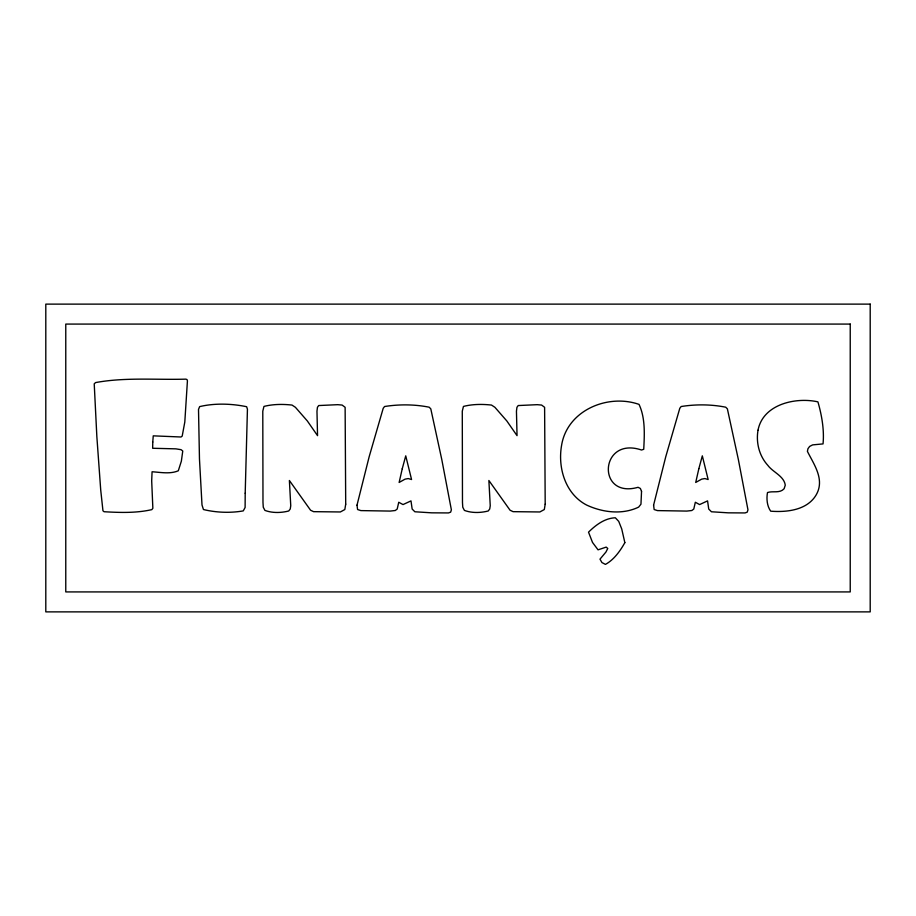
<?xml version="1.0" encoding="UTF-8"?>
<svg xmlns="http://www.w3.org/2000/svg" width="916" height="916" viewBox="0 0 916 916"><rect width="100%" height="100%" fill="white"/><g stroke="black" fill="none" stroke-linecap="round" stroke-linejoin="round"><path stroke-width="1.37" d="M245.202 493.22L245.11 507.498L243.267 510.888C230.397 513.189 216.027 512.594 203.455 509.536L202.001 504.968L199.47 459.042L198.509 409.429L199.642 406.612C214.596 403.04 231.611 403.59 246.656 406.715L247.434 409.234L245.202 493.22M152.766 442.05L152.663 448.267L175.872 448.851L181.036 449.676L182.765 450.993L181.357 461.183L178.299 470.79C170.113 474.282 160.701 472.324 152.079 471.763L151.69 480.889L152.858 508.277L151.838 509.628C136.312 513.189 119.893 512.651 104.069 511.723L102.958 510.796L100.726 490.117L96.844 436.52L94.222 383.804L95.63 382.567C125.297 377.129 155.846 379.991 185.868 379.144L187.036 379.579L187.425 380.884L184.803 422.058L182.204 436.073L181.013 437.001L153.247 435.844L152.766 442.05M641.543 491.377L640.96 504.189L638.635 507.109C622.33 514.998 602.533 512.491 586.549 505.014C565.321 493.896 557.615 467.778 561.588 445.336C567.176 410.368 607.686 393.468 639.024 404.38C645.459 418.005 644.486 434.676 643.73 449.287L641.543 450.019C599.602 435.844 596.247 499.197 638.051 487.301L640.376 488.468L641.543 491.377M345.71 504.189L344.828 509.536L340.363 511.964L313.57 511.666L310.558 510.212L289.387 480.499L290.75 505.746L290.246 508.998L288.712 510.991C281.075 512.949 272.361 513.178 264.93 510.407L263.27 507.201L262.984 502.449L262.789 411.181L263.957 406.418C273.037 404.128 282.723 404.036 292.009 405.067L295.41 407.299L307.352 420.982L317.543 435.65L316.97 411.181L317.451 407.299L318.711 405.548L337.741 404.677L342.115 405.067L345.126 407.299L345.71 504.189M545.192 504.189L544.322 509.536L539.856 511.964L513.063 511.666L510.052 510.212L488.881 480.499L490.243 505.746L489.728 508.998L488.205 510.991C480.568 512.949 471.843 513.178 464.412 510.407L462.763 507.201L462.477 502.449L462.282 411.181L463.45 406.418C472.53 404.128 482.217 404.036 491.503 405.067L494.903 407.299L506.846 420.982L517.036 435.65L516.452 411.181L516.945 407.299L518.204 405.548L537.234 404.677L541.608 405.067L544.608 407.299L545.192 504.189M758.013 430.234C755.883 442.691 759.238 455.882 767.791 465.305C772.886 472.29 783.97 475.908 785.275 485.159L784.107 488.755C779.688 493.632 772.841 490.678 767.505 492.545C766.337 498.59 766.99 506.079 770.711 511.185C786.798 512.422 807.248 510.258 816.248 494.777C824.984 479.503 814.049 464.675 807.408 451.382L807.969 448.68L809.641 446.424L812.629 444.89L823.037 443.905C824.389 430.051 821.767 415.2 817.919 401.861C795.741 396.891 762.959 404.151 758.013 430.234M357 505.163L357.584 509.536L360.881 510.601L390.205 511.082L395.254 510.51L397.2 509.044L398.746 502.254L403.029 504.579L410.986 500.892L412.154 509.044L414.868 511.769L431.665 512.834L448.462 512.937L450.649 512.159L451.37 509.823L441.764 459.431L430.795 408.845L429.146 407.196C414.673 404.3 399.124 404.196 384.571 406.521L383.22 408.273L369.182 456.672L357 505.163M653.589 505.163L654.161 509.536L657.47 510.601L686.794 511.082L691.843 510.51L693.778 509.044L695.336 502.254L699.606 504.579L707.564 500.892L708.732 509.044L711.446 511.769L728.243 512.834L745.04 512.937L747.227 512.159L747.96 509.823L738.342 459.431L727.373 408.845L725.724 407.196C711.251 404.3 695.702 404.196 681.16 406.521L679.798 408.273L665.772 456.672L653.589 505.163M402.25 468.752L399.136 482.446L405.067 479.148L408.273 478.564L411.57 479.537L405.742 455.847L402.25 468.752M698.828 468.752L695.725 482.446L701.645 479.148L704.851 478.564L708.148 479.537L702.32 455.847L698.828 468.752M624.849 542.638C620.235 550.94 613.892 559.836 605.43 564.393L601.927 562.55L599.991 559.149L605.957 552.016L607.755 548.466L606.209 547.104L598.045 549.829L592.515 542.444L588.53 532.162C595.732 525.028 604.8 518.17 615.334 517.78L618.724 521.376L621.735 528.956L624.849 542.638M870.2 304.123L45.8 304.123L45.8 611.877L870.2 611.877L870.2 304.123M850.231 324.081L65.769 324.081L65.769 591.919L850.231 591.919L850.231 324.081"/></g></svg>
